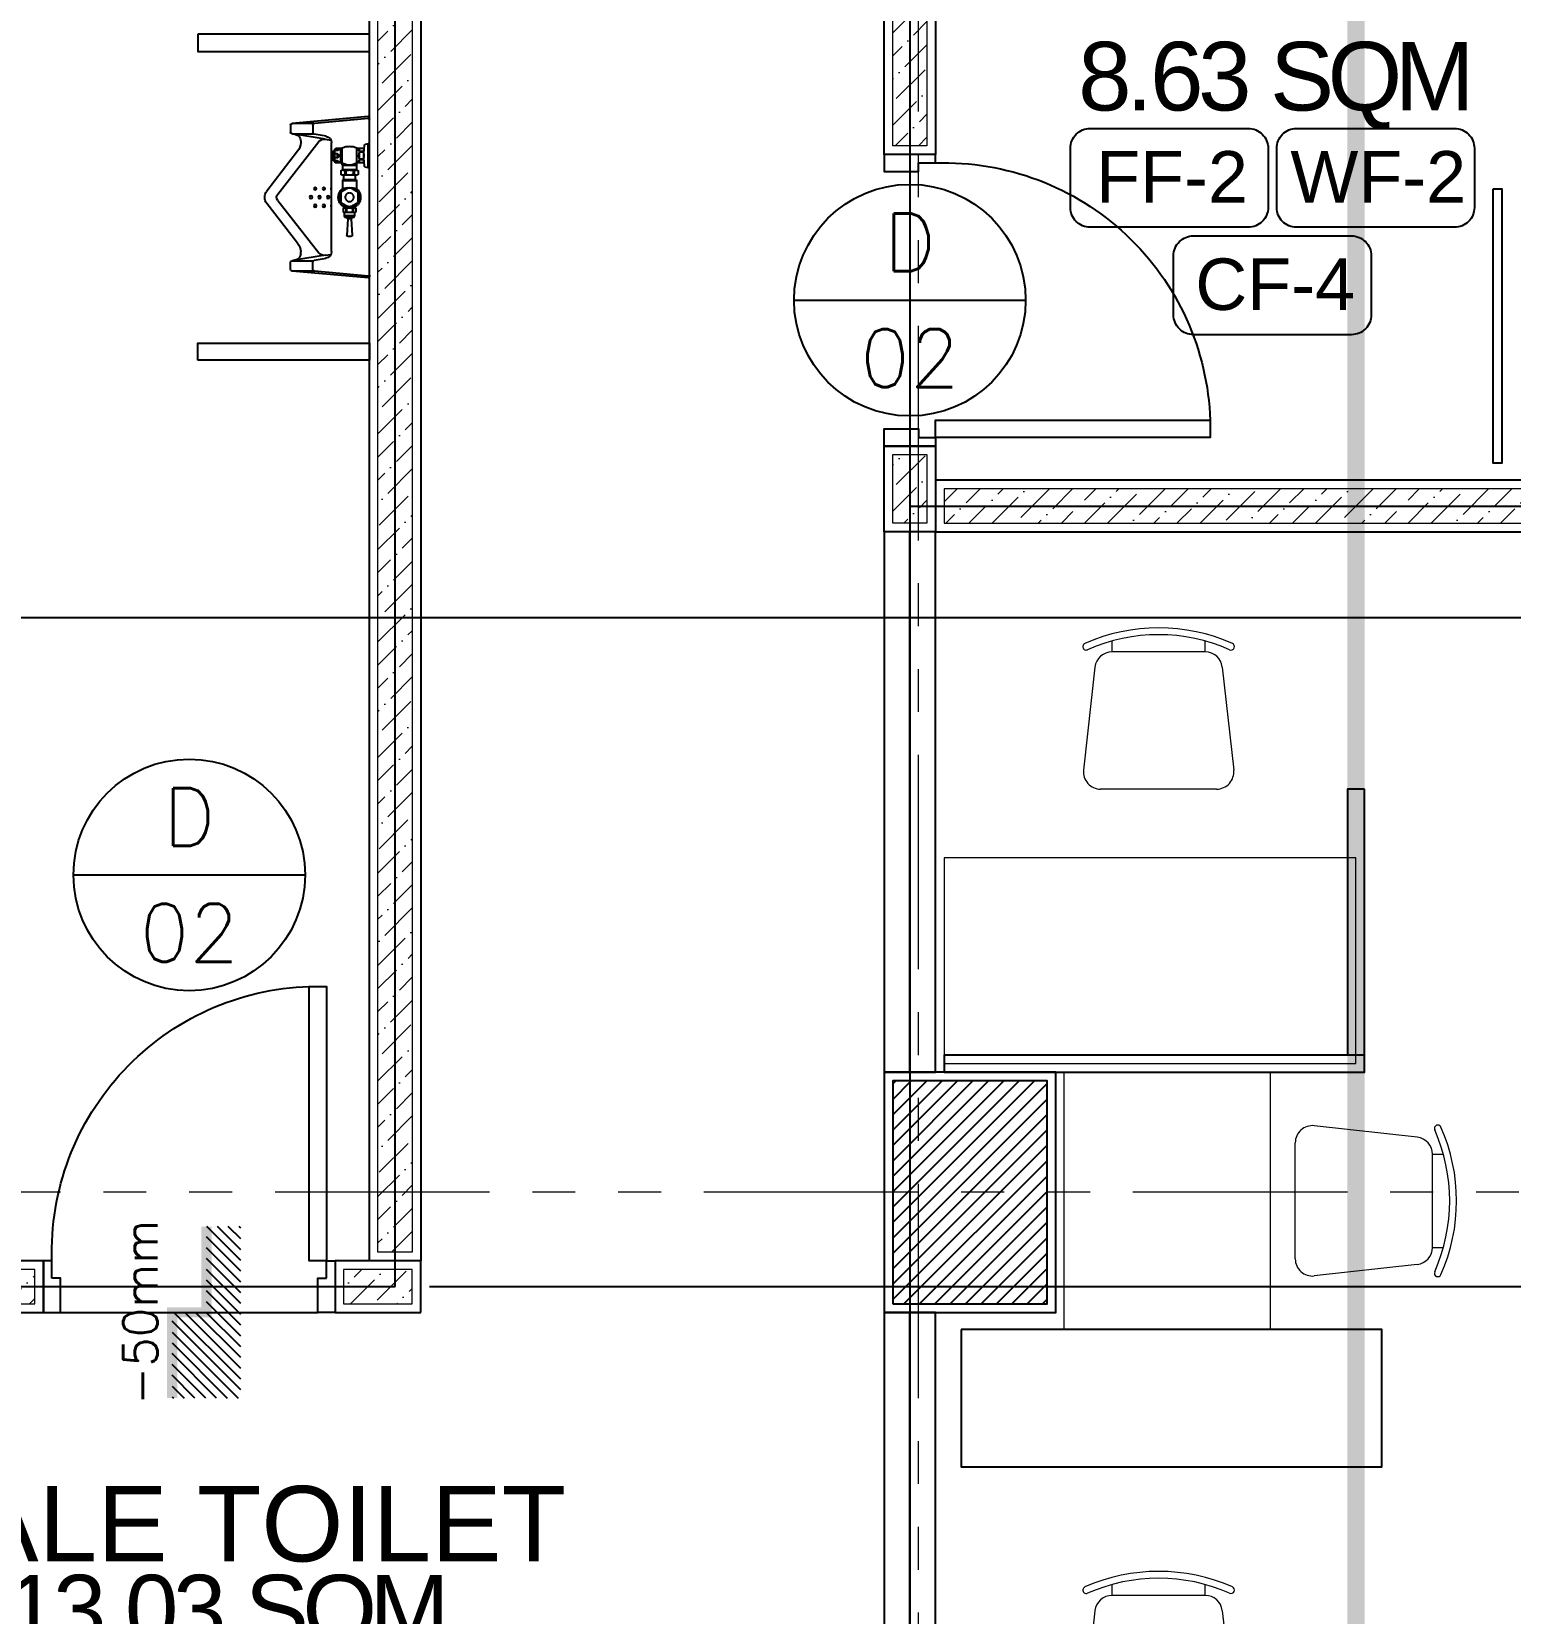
# Model space of a CAD drawing. Header units: metres. Extents: x -12400 to 1, y 0 to 106422.
# Drawn here: x -12148.539 to -12144.229, y 106400.843 to 106405.453 of the extents above; entities that cross this region are included whole.
import ezdxf
from ezdxf.enums import TextEntityAlignment as Align

# ---------------------------------------------------------------- set-up
doc = ezdxf.new("R2010")
doc.units = ezdxf.units.M
doc.header["$PDMODE"] = 35
for name, pattern in [('CENTER', [2, 1.25, -0.25, 0.25, -0.25]), ('HIDDEN2', [4.7625, 3.175, -1.5875]), ('PHANTOM2', [1.25, 0.625, -0.125, 0.125, -0.125, 0.125, -0.125])]:
    doc.linetypes.add(name, pattern=pattern)
for name, color, linetype, lineweight in [('0.1', 1, 'Continuous', 9), ('A-DIM-100', 8, 'Continuous', 0), ('DIM 001', 251, 'Continuous', 13), ('FURN 0009', 49, 'Continuous', 9), ('HATCH', 250, 'Continuous', 5), ('W', 140, 'Continuous', 80)]:
    doc.layers.add(name, color=color, linetype=linetype, lineweight=lineweight)
for name, color, linetype in [('1CO-FURNITURE', 1, 'Continuous'), ('FIXTURE', 35, 'Continuous'), ('FURNITURE', 1, 'Continuous'), ('P-FIXT', 8, 'Continuous'), ('P-FIXT-MISC', 84, 'Continuous'), ('P-HIDE', 1, 'HIDDEN2'), ('SCH-DOOR', 23, 'Continuous'), ('SCH-FLR', 224, 'Continuous'), ('SCH-WIND', 181, 'Continuous'), ('stone', 15, 'Continuous'), ('THRESH', 1, 'Continuous'), ('txt', 2, 'Continuous'), ('WALL', 7, 'Continuous')]:
    doc.layers.add(name, color=color, linetype=linetype)
doc.layers.add('GUIDELINES', color=206, linetype='Continuous', plot=False)
doc.styles.add('arial', font='arial.ttf')
doc.styles.add('Arial-Bold', font='arial.ttf')
doc.styles.add('DIMTXT-100', font='arial.ttf')
doc.styles.add('swis721', font='swiss.ttf')
doc.styles.add('T-0.15', font='romans.shx', dxfattribs={"height": 0.15})
doc.styles.add('T125', font='simplex.shx', dxfattribs={"height": 125})
doc.dimstyles.new('D-100', dxfattribs={"dimtxt": 0.2, "dimasz": 0.15, "dimexe": 0.1, "dimexo": 0.1, "dimgap": 0.1, "dimtad": 1, "dimdec": 3, "dimzin": 4, "dimdsep": 46, "dimtxsty": 'DIMTXT-100', "dimblk": 'ARCHTICK', "dimcen": 0.2, "dimdle": 0.1, "dimclrd": 8, "dimclre": 8, "dimclrt": 2, "dimadec": 0, "dimazin": 1, "dimtfac": 1, "dimtdec": 3, "dimtofl": 0, "dimtmove": 2, "dimatfit": 3, "dimfxl": 1, "dimarcsym": 0})
doc.dimstyles.new('DIM 200', dxfattribs={"dimtxt": 200, "dimasz": 1, "dimexe": 0, "dimexo": 40, "dimgap": 50, "dimtad": 1, "dimtoh": 1, "dimdec": 0, "dimlfac": 2, "dimtxsty": 'swis721', "dimblk": 'CIR', "dimcen": 0, "dimclrd": 155, "dimclre": 155, "dimclrt": 4, "dimadec": 0, "dimazin": 0, "dimtfac": 1, "dimtdec": 0, "dimtix": 1, "dimtmove": 1, "dimatfit": 3, "dimldrblk": 'CIR', "dimfxl": 0, "dimarcsym": 0})

# ---------------------------------------------------------------- blocks, each defined once
blk = doc.blocks.new('CIR')
at = {"color": 4}
blk.add_circle((0, 0), 50, dxfattribs=at)
blk = doc.blocks.new('D-TAG')
at = {"layer": 'SCH-DOOR'}
blk.add_line((-0.3, 0), (0.3, 0), dxfattribs=at)
blk.add_circle((0, 0), 0.3, dxfattribs=at)
at = {"layer": 'SCH-DOOR', "color": 2, "style": 'T-0.15'}
for tag, p in [('D-TAG', (0, 0.15)), ('D-NO', (0, -0.15))]:
    blk.add_attdef(tag, text='', height=0.15, dxfattribs=at).set_placement(p, align=Align.MIDDLE_CENTER)
blk = doc.blocks.new('THRESH')
at = {"layer": 'THRESH'}
h = blk.add_hatch(dxfattribs=at)
h.set_pattern_fill('ANSI31', color=251, scale=7, style=0)
h.set_pattern_definition([(45, (-87838.95, -66631.204), (-15.715448, 15.715448), [])])
h.paths.add_polyline_path([(-250, 50), (-250, -150), (250, -150), (250, -50), (0, -50), (0, 50)])
at = {"layer": 'THRESH', "const_width": 30}
blk.add_lwpolyline([(250, -50), (0, -50), (0, 50), (-250, 50)], dxfattribs=at)
blk = doc.blocks.new('_ArchTick')
at = {"color": 0, "linetype": 'ByBlock', "const_width": 0.15}
blk.add_lwpolyline([(-0.5, -0.5), (0.5, 0.5)], dxfattribs=at)
blk = doc.blocks.new('*D121')
at = {"layer": 'DEFPOINTS', "color": 0, "transparency": 16777216}
for p in [(-12147.4794, 106409.9702), (-12147.4794, 106406.3702), (-12149.7794, 106403.7452)]:
    blk.add_point(p, dxfattribs=at)
at = {"layer": 'DIM 001', "color": 8, "lineweight": -2, "transparency": 16777216}
for p, q in [((-12149.7794, 106403.8452), (-12149.7794, 106410.0702)), ((-12147.4794, 106406.4702), (-12147.4794, 106410.0702)), ((-12149.8794, 106409.9702), (-12147.3794, 106409.9702))]:
    blk.add_line(p, q, dxfattribs=at)
at = {"layer": 'DIM 001', "color": 8, "lineweight": -2, "transparency": 16777216, "xscale": 0.15, "yscale": 0.15, "zscale": 0.15, "rotation": 180}
blk.add_blockref('_ArchTick', (-12149.7794, 106409.9702), dxfattribs=at)
at = {"layer": 'DIM 001', "color": 8, "lineweight": -2, "transparency": 16777216, "xscale": 0.15, "yscale": 0.15, "zscale": 0.15}
blk.add_blockref('_ArchTick', (-12147.4794, 106409.9702), dxfattribs=at)
at = {"layer": 'DIM 001', "color": 2, "transparency": 16777216, "insert": (-12148.6294, 106410.1724), "char_height": 0.2, "attachment_point": 5, "style": 'DIMTXT-100'}
blk.add_mtext('2.300', dxfattribs=at)
blk = doc.blocks.new('*D157')
at = {"layer": 'DEFPOINTS', "color": 0, "transparency": 16777216}
for p in [(-12136.9544, 106406.3702), (-12149.0044, 106403.7452), (-12135.2544, 106403.7452)]:
    blk.add_point(p, dxfattribs=at)
at = {"layer": 'DIM 001', "color": 8, "lineweight": -2, "transparency": 16777216}
for p, q in [((-12135.2544, 106406.4702), (-12135.2544, 106403.6452)), ((-12136.8544, 106406.3702), (-12135.1544, 106406.3702)), ((-12148.9044, 106403.7452), (-12135.1544, 106403.7452))]:
    blk.add_line(p, q, dxfattribs=at)
at = {"layer": 'DIM 001', "color": 8, "lineweight": -2, "transparency": 16777216, "xscale": 0.15, "yscale": 0.15, "zscale": 0.15}
for p, rotation in [((-12135.2544, 106406.3702), 90), ((-12135.2544, 106403.7452), 270)]:
    blk.add_blockref('_ArchTick', p, dxfattribs=dict(at, rotation=rotation))
at = {"layer": 'DIM 001', "color": 2, "transparency": 16777216, "insert": (-12135.4565, 106405.0577), "char_height": 0.2, "attachment_point": 5, "rotation": 90, "style": 'DIMTXT-100'}
blk.add_mtext('2.625', dxfattribs=at)
blk = doc.blocks.new('*D158')
at = {"layer": 'DEFPOINTS', "color": 0, "transparency": 16777216}
for p in [(-12149.0044, 106403.7452), (-12147.4794, 106401.7952), (-12135.2544, 106401.7952)]:
    blk.add_point(p, dxfattribs=at)
at = {"layer": 'DIM 001', "color": 8, "lineweight": -2, "transparency": 16777216}
for p, q in [((-12135.2544, 106403.8452), (-12135.2544, 106401.6952)), ((-12148.9044, 106403.7452), (-12135.1544, 106403.7452)), ((-12147.3794, 106401.7952), (-12135.1544, 106401.7952))]:
    blk.add_line(p, q, dxfattribs=at)
at = {"layer": 'DIM 001', "color": 8, "lineweight": -2, "transparency": 16777216, "xscale": 0.15, "yscale": 0.15, "zscale": 0.15}
for p, rotation in [((-12135.2544, 106403.7452), 90), ((-12135.2544, 106401.7952), 270)]:
    blk.add_blockref('_ArchTick', p, dxfattribs=dict(at, rotation=rotation))
at = {"layer": 'DIM 001', "color": 2, "transparency": 16777216, "insert": (-12135.4565, 106402.7702), "char_height": 0.2, "attachment_point": 5, "rotation": 90, "style": 'DIMTXT-100'}
blk.add_mtext('1.950', dxfattribs=at)
blk = doc.blocks.new('*D159')
at = {"layer": 'DEFPOINTS', "color": 0, "transparency": 16777216}
for p in [(-12147.4794, 106401.7952), (-12147.4044, 106400.1452), (-12135.2544, 106400.1452)]:
    blk.add_point(p, dxfattribs=at)
at = {"layer": 'DIM 001', "color": 8, "lineweight": -2, "transparency": 16777216}
for p, q in [((-12135.2544, 106401.8952), (-12135.2544, 106400.0452)), ((-12147.3794, 106401.7952), (-12135.1544, 106401.7952)), ((-12147.3044, 106400.1452), (-12135.1544, 106400.1452))]:
    blk.add_line(p, q, dxfattribs=at)
at = {"layer": 'DIM 001', "color": 8, "lineweight": -2, "transparency": 16777216, "xscale": 0.15, "yscale": 0.15, "zscale": 0.15}
for p, rotation in [((-12135.2544, 106401.7952), 90), ((-12135.2544, 106400.1452), 270)]:
    blk.add_blockref('_ArchTick', p, dxfattribs=dict(at, rotation=rotation))
at = {"layer": 'DIM 001', "color": 2, "transparency": 16777216, "insert": (-12135.4565, 106400.9702), "char_height": 0.2, "attachment_point": 5, "rotation": 90, "style": 'DIMTXT-100'}
blk.add_mtext('1.650', dxfattribs=at)
blk = doc.blocks.new('*U1733')
at = {"layer": 'HATCH'}
h = blk.add_hatch(dxfattribs=at)
h.set_pattern_fill('ANSI36', color=256, scale=0.015)
h.set_pattern_definition([(45, (12092.47419, -106406.766595), (0.02525697034, 0.092608891249), [0.1190625, -0.0238125, 0, -0.0238125])])
h.paths.add_polyline_path([(0.025, 0.125), (0.025, 0.025), (1.175, 0.025), (1.175, 0.125)])
at = {"color": 4}
blk.add_lwpolyline([(1.2, 0), (1.2, 0.15), (0, 0.15), (0, 0)], close=True, dxfattribs=at)
at = {"layer": 'HATCH'}
blk.add_lwpolyline([(1.175, 0.025), (1.175, 0.125), (0.025, 0.125), (0.025, 0.025)], close=True, dxfattribs=at)
blk = doc.blocks.new('*U1746')
at = {"layer": 'HATCH'}
h = blk.add_hatch(dxfattribs=at)
h.set_pattern_fill('ANSI36', color=256, scale=0.015)
h.set_pattern_definition([(45, (12091.52419, -106406.766595), (0.02525697034, 0.092608891249), [0.1190625, -0.0238125, 0, -0.0238125])])
h.paths.add_polyline_path([(0.025, 0.125), (0.025, 0.025), (0.225, 0.025), (0.225, 0.125)])
at = {"color": 4}
blk.add_lwpolyline([(0.25, 0), (0.25, 0.15), (0, 0.15), (0, 0)], close=True, dxfattribs=at)
at = {"layer": 'HATCH'}
blk.add_lwpolyline([(0.225, 0.025), (0.225, 0.125), (0.025, 0.125), (0.025, 0.025)], close=True, dxfattribs=at)
blk = doc.blocks.new('*U73')
at = {"layer": 'HATCH'}
h = blk.add_hatch(dxfattribs=at)
h.set_pattern_fill('ANSI36', color=256, scale=0.015)
h.set_pattern_definition([(45, (12094.14919, -106406.766595), (0.02525697034, 0.092608891249), [0.1190625, -0.0238125, 0, -0.0238125])])
h.paths.add_polyline_path([(0.025, 0.125), (0.025, 0.025), (2.85, 0.025), (2.85, 0.125)])
at = {"color": 4}
blk.add_lwpolyline([(2.875, 0), (2.875, 0.15), (0, 0.15), (0, 0)], close=True, dxfattribs=at)
at = {"layer": 'HATCH'}
blk.add_lwpolyline([(2.85, 0.025), (2.85, 0.125), (0.025, 0.125), (0.025, 0.025)], close=True, dxfattribs=at)
blk = doc.blocks.new('A$C5BEE79EC')
at = {"layer": 'FIXTURE', "color": 3}
for points in [[(-0.1, 0.825), (-0.15, 0.825), (-0.15, 0.85), (0, 0.85), (0, 0.8), (-0.1, 0.8), (-0.1, 0.825)], [(-0.1, 0.025), (-0.15, 0.025), (-0.15, 0), (0, 0), (0, 0.05), (-0.1, 0.05), (-0.1, 0.025)]]:
    blk.add_lwpolyline(points, dxfattribs=at)
at = {"layer": 'FIXTURE', "color": 2, "ltscale": 0.3}
blk.add_lwpolyline([(-0.15, 0.025), (-0.15, 0.075), (-0.95, 0.075), (-0.95, 0.025)], close=True, dxfattribs=at)
at = {"layer": 'FIXTURE', "color": 1}
blk.add_arc((-0.175, 0.05), 0.7754, 88.1524, 178.1524, dxfattribs=at)
blk = doc.blocks.new('*U1732')
at = {"layer": 'HATCH'}
h = blk.add_hatch(dxfattribs=at)
h.set_pattern_fill('ANSI36', color=256, scale=0.015)
h.set_pattern_definition([(45, (12095.67419, -106406.766595), (0.02525697034, 0.092608891249), [0.1190625, -0.0238125, 0, -0.0238125])])
h.paths.add_polyline_path([(0.025, 0.125), (0.025, 0.025), (4.375, 0.025), (4.375, 0.125)])
at = {"color": 4}
blk.add_lwpolyline([(4.4, 0), (4.4, 0.15), (0, 0.15), (0, 0)], close=True, dxfattribs=at)
at = {"layer": 'HATCH'}
blk.add_lwpolyline([(4.375, 0.025), (4.375, 0.125), (0.025, 0.125), (0.025, 0.025)], close=True, dxfattribs=at)
blk = doc.blocks.new('*U72')
at = {"layer": 'HATCH'}
h = blk.add_hatch(dxfattribs=at)
h.set_pattern_fill('ANSI36', color=256, scale=0.015)
h.set_pattern_definition([(45, (12092.64919, -106406.766595), (0.02525697034, 0.092608891249), [0.1190625, -0.0238125, 0, -0.0238125])])
h.paths.add_polyline_path([(0.025, 0.125), (0.025, 0.025), (1.35, 0.025), (1.35, 0.125)])
at = {"color": 4}
blk.add_lwpolyline([(1.375, 0), (1.375, 0.15), (0, 0.15), (0, 0)], close=True, dxfattribs=at)
at = {"layer": 'HATCH'}
blk.add_lwpolyline([(1.35, 0.025), (1.35, 0.125), (0.025, 0.125), (0.025, 0.025)], close=True, dxfattribs=at)
blk = doc.blocks.new('AM-UFV-P')
for p, q in [((-35, 0), (35, 0)), ((-35, 0), (-35, -4)), ((35, 0), (35, -4)), ((-179.5, -44.5), (-175.5, -43)), ((-179.5, -44.5), (-179.5, -71.5)), ((-175.5, -43), (-175.5, -73)), ((-165.5, -43), (-175.5, -43)), ((-165.5, -43.5), (-165.5, -72.5)), ((-153, -39.5), (-164, -39.5)), ((-151.5, -43.5), (-151.5, -72.5)), ((-145.6, -43), (-148.5, -43)), ((-148.5, -43), (-148.5, -44.5)), ((-148.3, -54.4), (-137.8, -36.2)), ((-143.4, -42), (-145.2, -42)), ((-131.5, -32.6), (-110.5, -32.6)), ((-104.2, -36.2), (-93.7, -54.4)), ((-70, -37.5), (-102.7, -37.5)), ((-73, -37.5), (-73, -78.5)), ((-70, -37.5), (-70, -78.5)), ((-56.5, -41), (-70, -41)), ((-56.5, -38.5), (-56.5, -77.5)), ((-43, -33), (-55, -33)), ((-55, -44), (-55, -47)), ((-43, -44), (-55, -44)), ((-43, -44), (-43, -47)), ((-27.5, -38), (-41.5, -38)), ((-41.5, -38.5), (-41.5, -77.5)), ((-35, -4), (35, -4)), ((-35, -4), (-33, -12)), ((-27.5, -38), (-26.9, -37)), ((-27.5, -78), (-27.5, -38)), ((-26.9, -37), (23.5, -37)), ((-21, -18.5), (-21, -35)), ((-21, -28.5), (-12, -28.5)), ((-16.5, -16), (16.5, -16)), ((-12, -18.5), (-10, -18.5)), ((-12, -18.5), (-12, -28.5)), ((-10, -18.5), (-10, -28.5)), ((-10, -28.5), (10, -28.5)), ((10, -18.5), (12, -18.5)), ((10, -18.5), (10, -28.5)), ((12, -18.5), (12, -28.5)), ((12, -28.5), (21, -28.5)), ((21, -18.5), (21, -35)), ((35, -4), (33, -12)), ((-183.5, -53), (-232.6, -50.1)), ((-183.5, -63), (-232.6, -65.9)), ((-183.5, -53), (-183.5, -63)), ((-175.5, -73), (-179.5, -71.5)), ((-165.5, -73), (-175.5, -73)), ((-164, -47.5), (-164, -49.5)), ((-153, -47.5), (-164, -47.5)), ((-153, -49.5), (-164, -49.5)), ((-164, -66.5), (-164, -68.5)), ((-153, -66.5), (-164, -66.5)), ((-153, -68.5), (-164, -68.5)), ((-153, -76.5), (-164, -76.5)), ((-153, -47.5), (-153, -49.5)), ((-153, -66.5), (-153, -68.5)), ((-149.5, -71.5), (-148.5, -73)), ((-145.6, -73), (-148.5, -73)), ((-137.8, -79.8), (-148.3, -61.6)), ((-143.4, -74), (-145.2, -74)), ((-110.5, -83.4), (-131.5, -83.4)), ((-93.7, -61.6), (-104.2, -79.8)), ((-70, -78.5), (-102.7, -78.5)), ((-56.5, -75), (-70, -75)), ((-43, -47), (-55, -47)), ((-55, -69), (-55, -72)), ((-43, -69), (-55, -69)), ((-43, -72), (-55, -72)), ((-43, -83), (-55, -83)), ((-43, -69), (-43, -72)), ((-27.5, -78), (-41.5, -78)), ((-27.5, -78), (-26.9, -79)), ((-26.9, -79), (23.5, -79)), ((-21, -83), (21, -83)), ((-21, -83), (-21, -97.5)), ((21, -83), (21, -97.5)), ((-21, -92.5), (-15, -92.5)), ((-18, -100.5), (18, -100.5)), ((-15.5, -100.5), (-15.5, -102.3)), ((-15, -92.5), (-15, -100.5)), ((-6, -92.5), (-6, -100.5)), ((-6, -92.5), (6, -92.5)), ((6, -92.5), (6, -100.5)), ((15, -92.5), (21, -92.5)), ((15, -92.5), (15, -100.5)), ((15.5, -100.5), (15.5, -102.3))]:
    blk.add_line(p, q)
for points in [[(-151.5, -43), (-151.5, -43), (-150.5, -44.5)], [(-150.5, -73), (-149.5, -43)], [(-148.5, -44.5), (-149.5, -43), (-150.5, -44.5)], [(-149.5, -71.5), (-150.5, -73), (-151.5, -71.5)]]:
    blk.add_lwpolyline(points)
blk.add_circle((-121, -58), 12.5)
for centre, radius, start, end in [((-159.4, -43.5), 6.08, 138.8879, 221.1121), ((-157.6, -43.5), 6.08, 318.8879, 41.1121), ((-121, -58), 32.5, 39.1069, 155.347), ((-108.5, -58), 40, 156.4023, 203.5977), ((-121, -58), 27.5, 127.5536, 172.4464), ((-121, -58), 27.5, 112.4464, 127.5536), ((-121, -58), 27.5, 67.5536, 112.4464), ((-121, -58), 27.5, 52.4464, 67.5536), ((-121, -58), 27.5, 7.5536, 52.4464), ((-164.5, -58), 71.5, 343.3487, 16.6513), ((-45.7, -38.5), 10.8, 149.4898, 210.5102), ((-52.3, -38.5), 10.8, 329.4898, 30.5102), ((-30.1, -11.3), 3, 194.0362, 263.4065), ((0, 249.1), 265.1, 263.4065, 276.5935), ((8.7, -58), 36.2, 144.5632, 215.4368), ((-23, -35), 2, 270, 0), ((-16.5, -21.3), 5.3, 31.8908, 148.1092), ((-16.5, -24.4), 6.06, 222.075, 317.925), ((0, -37.2), 21.3, 61.9275, 118.0725), ((0, -4.5), 26, 247.3801, 292.6199), ((16.5, -21.3), 5.3, 31.8908, 148.1092), ((16.5, -24.4), 6.06, 222.075, 317.925), ((23, -35), 2, 180, 270), ((-29.6, -58), 57.1, 338.4314, 21.5686), ((30.1, -11.3), 3, 276.5935, 345.9638), ((-211.9, -58), 23.6, 164.1433, 195.8567), ((-232.7, -52.1), 2, 86.6073, 164.1433), ((-232.7, -63.9), 2, 195.8567, 273.3927), ((-179.2, -54.6), 4.59, 93.8535, 159.8863), ((-179.2, -61.4), 4.59, 200.1137, 266.1465), ((-140.7, -58), 24.8, 159.984, 200.016), ((-159.4, -72.5), 6.08, 138.8879, 221.1121), ((-176.3, -58), 24.8, 339.984, 20.016), ((-157.6, -72.5), 6.08, 318.8879, 41.1121), ((-121, -58), 32.5, 206.3609, 320.8931), ((-121, -58), 27.5, 172.4464, 187.5536), ((-121, -58), 27.5, 187.5536, 232.4464), ((-121, -58), 27.5, 232.4464, 247.5536), ((-121, -58), 27.5, 247.5536, 292.4464), ((-121, -58), 27.5, 292.4464, 307.5536), ((-121, -58), 27.5, 307.5536, 352.4464), ((-121, -58), 27.5, 352.4464, 7.5536), ((-15.4, -58), 41.1, 164.4697, 195.5303), ((-45.7, -77.5), 10.8, 149.4898, 210.5102), ((-82.6, -58), 41.1, 344.4697, 15.5303), ((-52.3, -77.5), 10.8, 329.4898, 30.5102), ((-26, -83.4), 5.06, 4.2093, 59.8014), ((-18, -92.5), 3, 359.8857, 180.1143), ((0, -97), 7.49, 36.7784, 143.2216), ((18, -92.5), 3, 359.8857, 180.1143), ((26, -83.4), 5.06, 120.1986, 175.7907), ((-18, -97.5), 3, 180, 270), ((-13, -102.3), 2.5, 180, 263.6816), ((0, 15.1), 120.6, 263.6816, 276.3184), ((13, -102.3), 2.5, 276.3184, 0), ((18, -97.5), 3, 270, 0)]:
    blk.add_arc(centre, radius, start, end)
blk = doc.blocks.new('A$C70C25C89')
at = {"layer": 'P-FIXT'}
for p, q in [((-0.227, 0), (-0.232, 0)), ((-0.227, 0), (0.227, 0)), ((0.227, 0), (0.232, 0)), ((-0.235, -0.0032), (-0.215, -0.225)), ((-0.23, -0.0032), (-0.2153, -0.1603)), ((0.235, -0.0032), (0.215, -0.225)), ((0.23, -0.0032), (0.2153, -0.1603)), ((-0.178, -0.1264), (-0.1843, -0.1609)), ((-0.1692, -0.1285), (-0.1837, -0.2168)), ((-0.1692, -0.1285), (-0.1665, -0.1117)), ((-0.1583, -0.11), (0.1583, -0.11)), ((0.1692, -0.1285), (0.1665, -0.1117)), ((0.1692, -0.1285), (0.1837, -0.2168)), ((0.178, -0.1264), (0.1843, -0.1609)), ((-0.215, -0.1617), (-0.215, -0.225)), ((-0.2103, -0.165), (-0.1892, -0.165)), ((-0.185, -0.225), (-0.185, -0.1628)), ((-0.0095, -0.2672), (-0.1621, -0.1472)), ((0.0095, -0.2672), (0.1621, -0.1472)), ((0.185, -0.225), (0.185, -0.1628)), ((0.2103, -0.165), (0.1892, -0.165)), ((0.215, -0.1617), (0.215, -0.225)), ((-0.21, -0.23), (-0.19, -0.23)), ((-0.1837, -0.2168), (-0.185, -0.225)), ((-0.1639, -0.2), (-0.1593, -0.2)), ((-0.1339, -0.2091), (-0.0181, -0.2989)), ((0.1339, -0.2091), (0.0181, -0.2989)), ((0.1639, -0.2), (0.1593, -0.2)), ((0.1837, -0.2168), (0.185, -0.225)), ((0.21, -0.23), (0.19, -0.23))]:
    blk.add_line(p, q, dxfattribs=at)
for centre, radius, start, end in [((-0.232, -0.003), 0.003, 90, 183.8141), ((-0.227, -0.003), 0.003, 90, 183.4682), ((0.227, -0.003), 0.003, 356.5318, 90), ((0.232, -0.003), 0.003, 356.1859, 90), ((-0.1583, -0.13), 0.02, 90, 169.6952), ((-0.1495, -0.1317), 0.02, 170.7099, 230.6837), ((0.1583, -0.13), 0.02, 10.3048, 90), ((0.1495, -0.1317), 0.02, 309.3163, 9.2901), ((-0.2103, -0.16), 0.005, 183.4682, 270), ((-0.1892, -0.16), 0.005, 270, 349.6952), ((0.1892, -0.16), 0.005, 190.3048, 270), ((0.2103, -0.16), 0.005, 270, 356.5318), ((-0.21, -0.225), 0.005, 180, 270), ((-0.19, -0.225), 0.005, 270, 0), ((-0.1639, -0.22), 0.02, 90, 170.7099), ((-0.1593, -0.24), 0.04, 50.6837, 90), ((0.1593, -0.24), 0.04, 90, 129.3163), ((0.1639, -0.22), 0.02, 9.2901, 90), ((0.19, -0.225), 0.005, 180, 270), ((0.21, -0.225), 0.005, 270, 0), ((0, -0.2556), 0.015, 230.6837, 309.3163), ((0, -0.275), 0.03, 232.8153, 307.1847)]:
    blk.add_arc(centre, radius, start, end, dxfattribs=at)
at = {"layer": 'P-FIXT-MISC'}
for centre in [(-0.025, -0.1327), (0, -0.1202), (0.025, -0.1327), (-0.025, -0.1577), (0, -0.1452), (0, -0.1702), (0.025, -0.1577)]:
    blk.add_circle(centre, 0.004, dxfattribs=at)
for centre in [(-0.025, -0.1077), (0.025, -0.1077)]:
    blk.add_arc(centre, 0.004, 215.6754, 324.3246, dxfattribs=at)
at = {"layer": 'P-HIDE', "xscale": 0.001, "yscale": 0.001, "zscale": 0.001}
blk.add_blockref('AM-UFV-P', (0.121, 0), dxfattribs=at)
blk = doc.blocks.new('*U79')
at = {"color": 1}
blk.add_lwpolyline([(3.55, 0), (3.55, 0.15), (0, 0.15), (0, 0)], close=True, dxfattribs=at)
at = {"color": 3}
blk.add_lwpolyline([(0, 0.075), (3.55, 0.075)], dxfattribs=at)
blk = doc.blocks.new('*U1718')
at = {"color": 1}
blk.add_lwpolyline([(1.575, 0), (1.575, 0.15), (0, 0.15), (0, 0)], close=True, dxfattribs=at)
at = {"color": 3}
blk.add_lwpolyline([(0, 0.075), (1.575, 0.075)], dxfattribs=at)
blk = doc.blocks.new('new chair')
at = {"layer": 'FURN 0009', "color": 1, "lineweight": 9}
for p, q in [((-135.8, 400), (-135.8, 431.6)), ((135.8, 400), (135.8, 431.6)), ((135.8, 400), (-135.8, 400)), ((-185.5, 355.5), (-218.8, 55.5)), ((185.5, 355.5), (218.8, 55.5)), ((169.1, 0), (-169.1, 0))]:
    blk.add_line(p, q, dxfattribs=at)
for centre, radius, start, end in [((0, -61.2), 531.2, 66.1273, 113.8727), ((-211, 415.4), 10, 113.8727, 293.8727), ((0, -61.2), 511.2, 66.1273, 113.8727), ((211, 415.4), 10, 246.1273, 66.1273), ((-135.8, 350), 50, 90, 173.6598), ((135.8, 350), 50, 6.3402, 90), ((-169.1, 50), 50, 173.6598, 270), ((169.1, 50), 50, 270, 6.3402)]:
    blk.add_arc(centre, radius, start, end, dxfattribs=at)
blk = doc.blocks.new('2FCOLUMNS')
h = blk.add_hatch()
h.set_pattern_fill('ANSI31', color=8, scale=0.01)
h.set_pattern_definition([(45, (12128.212968, -106237.570224), (-0.022450640303, 0.022450640303), [])])
h.paths.add_polyline_path([(0.025, 18.025), (0.475, 18.025), (0.475, 18.675), (0.025, 18.675)])
h.paths.add_polyline_path([(4.925, 18.675), (4.925, 18.225), (4.275, 18.225), (4.275, 18.675)])
h.paths.add_polyline_path([(9.175, 18.025), (8.725, 18.025), (8.725, 18.675), (9.175, 18.675)])
h.paths.add_polyline_path([(13.425, 17.525), (13.425, 17.975), (12.775, 17.975), (12.775, 17.525)])
h.paths.add_polyline_path([(17.025, 18.025), (17.475, 18.025), (17.475, 18.675), (17.025, 18.675)])
h.paths.add_polyline_path([(21.275, 18.675), (21.275, 18.225), (21.925, 18.225), (21.925, 18.675)])
h.paths.add_polyline_path([(26.175, 18.025), (25.725, 18.025), (25.725, 18.675), (26.175, 18.675)])
h.paths.add_polyline_path([(26.175, 13.275), (25.725, 13.275), (25.725, 13.925), (26.175, 13.925)])
h.paths.add_polyline_path([(21.375, 13.275), (21.825, 13.275), (21.825, 13.925), (21.375, 13.925)])
h.paths.add_polyline_path([(17.025, 13.275), (17.475, 13.275), (17.475, 13.925), (17.025, 13.925)])
h.paths.add_polyline_path([(12.925, 13.275), (13.325, 13.275), (13.325, 13.675), (12.925, 13.675)])
h.paths.add_polyline_path([(9.175, 13.275), (8.725, 13.275), (8.725, 13.925), (9.175, 13.925)])
h.paths.add_polyline_path([(4.825, 13.275), (4.375, 13.275), (4.375, 13.925), (4.825, 13.925)])
h.paths.add_polyline_path([(0.025, 13.275), (0.475, 13.275), (0.475, 13.925), (0.025, 13.925)])
h.paths.add_polyline_path([(0.025, 9.025), (0.475, 9.025), (0.475, 9.675), (0.025, 9.675)])
h.paths.add_polyline_path([(9.175, 9.025), (8.725, 9.025), (8.725, 9.675), (9.175, 9.675)])
h.paths.add_polyline_path([(17.025, 9.025), (17.475, 9.025), (17.475, 9.675), (17.025, 9.675)])
h.paths.add_polyline_path([(26.175, 9.025), (25.725, 9.025), (25.725, 9.675), (26.175, 9.675)])
h.paths.add_polyline_path([(26.175, 4.775), (25.725, 4.775), (25.725, 5.425), (26.175, 5.425)])
h.paths.add_polyline_path([(21.825, 4.775), (21.375, 4.775), (21.375, 5.425), (21.825, 5.425)])
h.paths.add_polyline_path([(17.025, 4.775), (17.475, 4.775), (17.475, 5.425), (17.025, 5.425)])
h.paths.add_polyline_path([(13.325, 4.775), (12.875, 4.775), (12.875, 5.425), (13.325, 5.425)])
h.paths.add_polyline_path([(9.175, 4.775), (8.725, 4.775), (8.725, 5.425), (9.175, 5.425)])
h.paths.add_polyline_path([(4.375, 4.775), (4.825, 4.775), (4.825, 5.425), (4.375, 5.425)])
h.paths.add_polyline_path([(0.025, 4.775), (0.475, 4.775), (0.475, 5.425), (0.025, 5.425)])
h.paths.add_polyline_path([(0.025, 2.25), (0.475, 2.25), (0.475, 2.9), (0.025, 2.9)])
h.paths.add_polyline_path([(0.025, 0.025), (0.425, 0.025), (0.425, 0.425), (0.025, 0.425)])
h.paths.add_polyline_path([(2.9, 0.025), (2.9, 0.475), (2.25, 0.475), (2.25, 0.025)])
h.paths.add_polyline_path([(4.925, 0.025), (4.925, 0.475), (4.275, 0.475), (4.275, 0.025)])
h.paths.add_polyline_path([(9.175, 0.025), (8.725, 0.025), (8.725, 0.675), (9.175, 0.675)])
h.paths.add_polyline_path([(13.425, 1.025), (13.425, 1.475), (12.775, 1.475), (12.775, 1.025)])
h.paths.add_polyline_path([(17.025, 0.025), (17.475, 0.025), (17.475, 0.675), (17.025, 0.675)])
h.paths.add_polyline_path([(21.275, 0.025), (21.275, 0.475), (21.925, 0.475), (21.925, 0.025)])
h.paths.add_polyline_path([(26.175, 0.025), (25.725, 0.025), (25.725, 0.675), (26.175, 0.675)])
at = {"color": 7}
blk.add_lwpolyline([(17, 13.25), (17.5, 13.25), (17.5, 13.95), (17, 13.95)], close=True, dxfattribs=at)
at = {"layer": 'stone', "color": 5}
blk.add_lwpolyline([(17.025, 13.275), (17.475, 13.275), (17.475, 13.925), (17.025, 13.925)], close=True, dxfattribs=at)
blk = doc.blocks.new('FP_2F')
at = {"color": 2}
for points in [[(19.4, 15), (18.175, 15), (18.175, 14.95), (19.4, 14.95), (19.4, 15.775)], [(19.4, 15.775), (19.35, 15.775), (19.35, 15)]]:
    blk.add_lwpolyline(points, dxfattribs=at)
at = {"color": 1, "lineweight": 0}
for points in [[(19.375, 14.975), (19.375, 15.575), (18.175, 15.575), (18.175, 14.975)], [(18.525, 14.95), (19.125, 14.95), (19.125, 14.2), (18.525, 14.2)]]:
    blk.add_lwpolyline(points, close=True, dxfattribs=at)
at = {"color": 1}
blk.add_lwpolyline([(18.225, 14.2), (18.225, 13.8), (19.45, 13.8), (19.45, 14.2)], close=True, dxfattribs=at)
at = {"layer": '1CO-FURNITURE'}
blk.add_lwpolyline([(19.775, 17.525), (19.8, 17.525), (19.8, 16.725), (19.775, 16.725)], close=True, dxfattribs=at)
at = {"layer": 'FURNITURE'}
for points in [[(16, 17.975), (16, 17.925), (16.5, 17.925), (16.5, 17.975)], [(16, 17.025), (16, 17.075), (16.5, 17.075), (16.5, 17.025)]]:
    blk.add_lwpolyline(points, close=True, dxfattribs=at)
at = {"layer": 'GUIDELINES'}
for points in [[(18.075, 19), (18.075, 6.375)], [(16.575, 14.325), (16.575, 18.925)], [(18.075, 16.6), (27.1, 16.6)], [(10.125, 14.325), (16.575, 14.325)]]:
    blk.add_lwpolyline(points, dxfattribs=at)
for name, p in [('2FCOLUMNS', (1, 1)), ('*U73', (18.15, 16.525)), ('*U1733', (14.35, 14.25)), ('*U1746', (16.4, 14.25))]:
    blk.add_blockref(name, p)
at = {"xscale": -1, "rotation": 270}
for name, p in [('*U72', (18, 17.625)), ('*U1732', (16.5, 14.4)), ('*U1746', (18, 16.525))]:
    blk.add_blockref(name, p, dxfattribs=at)
at = {"rotation": 90}
for name, p in [('*U1718', (18.15, 14.95)), ('*U79', (18.15, 10.7))]:
    blk.add_blockref(name, p, dxfattribs=at)
at = {"lineweight": 0, "xscale": 0.001000000000000031, "yscale": 0.001000000000000031, "zscale": 0.001000000000000031}
for p in [(18.8, 15.775), (18.8, 13.025)]:
    blk.add_blockref('new chair', p, dxfattribs=at)
at = {"lineweight": 0, "xscale": 0.001000000000000031, "yscale": 0.001000000000000031, "zscale": 0.001000000000000031, "rotation": 270}
blk.add_blockref('new chair', (19.1982, 14.575), dxfattribs=at)
at = {"layer": 'WALL'}
for name, p, xscale, rotation in [('A$C70C25C89', (16.5, 17.5), -1, 270), ('A$C5BEE79EC', (16.4, 14.25), -1.000000000000012, 90)]:
    blk.add_blockref(name, p, dxfattribs=dict(at, xscale=xscale, rotation=rotation))
at = {"layer": 'WALL', "xscale": -1}
blk.add_blockref('A$C5BEE79EC', (18, 16.775), dxfattribs=at)
at = {"color": 8, "insert": (18.8, 15.9805), "char_height": 0.15, "attachment_point": 5}
blk.add_mtext_dynamic_manual_height_columns('{\\Fx-hlvm1s|c0;\\W0.9;\\T0.9;26}', width=5150.82822, gutter_width=1, heights=[0], dxfattribs=at)
at = {"layer": '0.1', "color": 2, "attachment_point": 5}
for s, insert, char_height in [('{\\Fx-hlvm1s|c0;\\W0.9;\\T0.9;\\C8;C}', (19.4038, 14.575), 0.15), ('{\\Fx-hlvm1s|c0;\\W0.9;\\T0.9;\\C3;PRINTERS}', (18.8375, 14), 0.12)]:
    blk.add_mtext_dynamic_manual_height_columns(s, width=5150.82822, gutter_width=1, heights=[0], dxfattribs=dict(at, insert=insert, char_height=char_height))
blk = doc.blocks.new('GRID1')
at = {"color": 6, "linetype": 'PHANTOM2'}
for points in [[(-12143.2544, 106384.7702), (-12143.2544, 106412.5702)], [(-12130.7544, 106402.8702), (-12163.7544, 106402.8702)]]:
    blk.add_leader(points, dimstyle='DIM 200', override={"dimasz": 0.002, "dimgap": 60, "dimtad": 0}, dxfattribs=at)

msp = doc.modelspace()

# ---------------------------------------------------------------- linework, layer by layer
at = {"color": 1}
msp.add_lwpolyline([(-12148.45442, 106401.72022), (-12147.70442, 106401.72022)], dxfattribs=at)
at = {"layer": 'SCH-FLR', "color": 1}
for points in [[(-12144.99299, 106404.88272), (-12145.45379, 106404.88272, -0.4142136), (-12145.51139, 106404.94032), (-12145.51139, 106405.11312, -0.4142136), (-12145.45379, 106405.17072), (-12144.99299, 106405.17072, -0.4142136), (-12144.93539, 106405.11312), (-12144.93539, 106404.94032, -0.4142136)], [(-12144.39199, 106404.88272), (-12144.85279, 106404.88272, -0.4142136), (-12144.91039, 106404.94032), (-12144.91039, 106405.11312, -0.4142136), (-12144.85279, 106405.17072), (-12144.39199, 106405.17072, -0.4142136), (-12144.33439, 106405.11312), (-12144.33439, 106404.94032, -0.4142136)], [(-12144.69249, 106404.56972), (-12145.15329, 106404.56972, -0.4142136), (-12145.21089, 106404.62732), (-12145.21089, 106404.80012, -0.4142136), (-12145.15329, 106404.85772), (-12144.69249, 106404.85772, -0.4142136), (-12144.63489, 106404.80012), (-12144.63489, 106404.62732, -0.4142136)]]:
    msp.add_lwpolyline(points, format="xyb", close=True, dxfattribs=at)
at = {"layer": 'W', "linetype": 'CENTER', "ltscale": 1.2, "const_width": 0.05}
msp.add_lwpolyline([(-12144.67942, 106412.67022), (-12144.67942, 106383.27102), (-12144.67942, 106383.27102), (-12144.67942, 106383.27102)], dxfattribs=at)

# ---------------------------------------------------------------- block references
msp.add_blockref('FP_2F', (-12164.05442, 106387.47022))
at = {"layer": 'A-DIM-100'}
msp.add_blockref('GRID1', (-2.7, -0.8), dxfattribs=at)
at = {"layer": 'SCH-WIND', "xscale": 1.125, "yscale": 1.125, "zscale": 1.125}
for p in [(-12145.97942, 106404.67022), (-12148.07942, 106402.99522)]:
    msp.add_blockref('D-TAG', p, dxfattribs=at).add_auto_attribs({'D-NO': '02', 'D-TAG': 'D'})
at = {"layer": 'THRESH', "linetype": 'ByBlock', "xscale": 0.001, "yscale": 0.001, "zscale": 0.001, "rotation": 90}
msp.add_blockref('THRESH', (-12148.07942, 106401.72022), dxfattribs=at)

# ---------------------------------------------------------------- texts
at = {"linetype": 'Continuous', "attachment_point": 5, "style": 'arial'}
for s, insert, char_height in [('\\pxse0.75,t28;{\\T0.9;\\C3;8.63 SQM}', (-12144.92289, 106405.29572), 0.2), ('\\pxse0.75,t28;{\\C4;MALE TOILET}', (-12147.98018, 106401.10266), 0.22), ('\\pxse0.75,t28;{\\T0.9;\\C3;13.03 SQM}', (-12147.98018, 106400.82766), 0.2)]:
    msp.add_mtext_dynamic_manual_height_columns(s, width=6.0841948, gutter_width=0.001, heights=[0], dxfattribs=dict(at, insert=insert, char_height=char_height))
at = {"layer": 'THRESH', "linetype": 'ByBlock', "style": 'T125'}
msp.add_text('-50mm', height=0.1, rotation=90, dxfattribs=at).set_placement((-12148.22166, 106401.72041), align=Align.MIDDLE_CENTER)
at = {"layer": 'txt', "color": 6, "linetype": 'Continuous', "char_height": 0.15, "width": 0.4656548, "attachment_point": 2, "style": 'Arial-Bold'}
for s, insert in [('{\\C2;FF-2}', (-12145.21526, 106405.10484)), ('{\\C2;WF-2}', (-12144.61426, 106405.10484)), ('{\\C2;CF-4}', (-12144.91476, 106404.79184))]:
    msp.add_mtext(s, dxfattribs=dict(at, insert=insert))

# ---------------------------------------------------------------- dimensions: what is measured, and where the dimension line sits
at = {"layer": 'DIM 001'}
dim = msp.add_linear_dim(base=(-12147.47942, 106409.97022), p1=(-12149.77942, 106403.74522), p2=(-12147.47942, 106406.37022), dimstyle='D-100', dxfattribs=at)
dim.commit()
dim.dimension.update_dxf_attribs({"geometry": '*D121', "text_midpoint": (-12148.62942, 106410.17241)})
for base, p1, p2, picture, middle in [((-12135.25442, 106403.74522), (-12136.95442, 106406.37022), (-12149.00442, 106403.74522), '*D157', (-12135.45653, 106405.05772)), ((-12135.25442, 106401.79522), (-12149.00442, 106403.74522), (-12147.47942, 106401.79522), '*D158', (-12135.45653, 106402.77022)), ((-12135.25442, 106400.14522), (-12147.47942, 106401.79522), (-12147.40442, 106400.14522), '*D159', (-12135.45653, 106400.97022))]:
    dim = msp.add_linear_dim(base=base, p1=p1, p2=p2, angle=90, dimstyle='D-100', dxfattribs=at)
    dim.commit()
    dim.dimension.update_dxf_attribs({"geometry": picture, "text_midpoint": middle})

doc.saveas('drawing.dxf')
